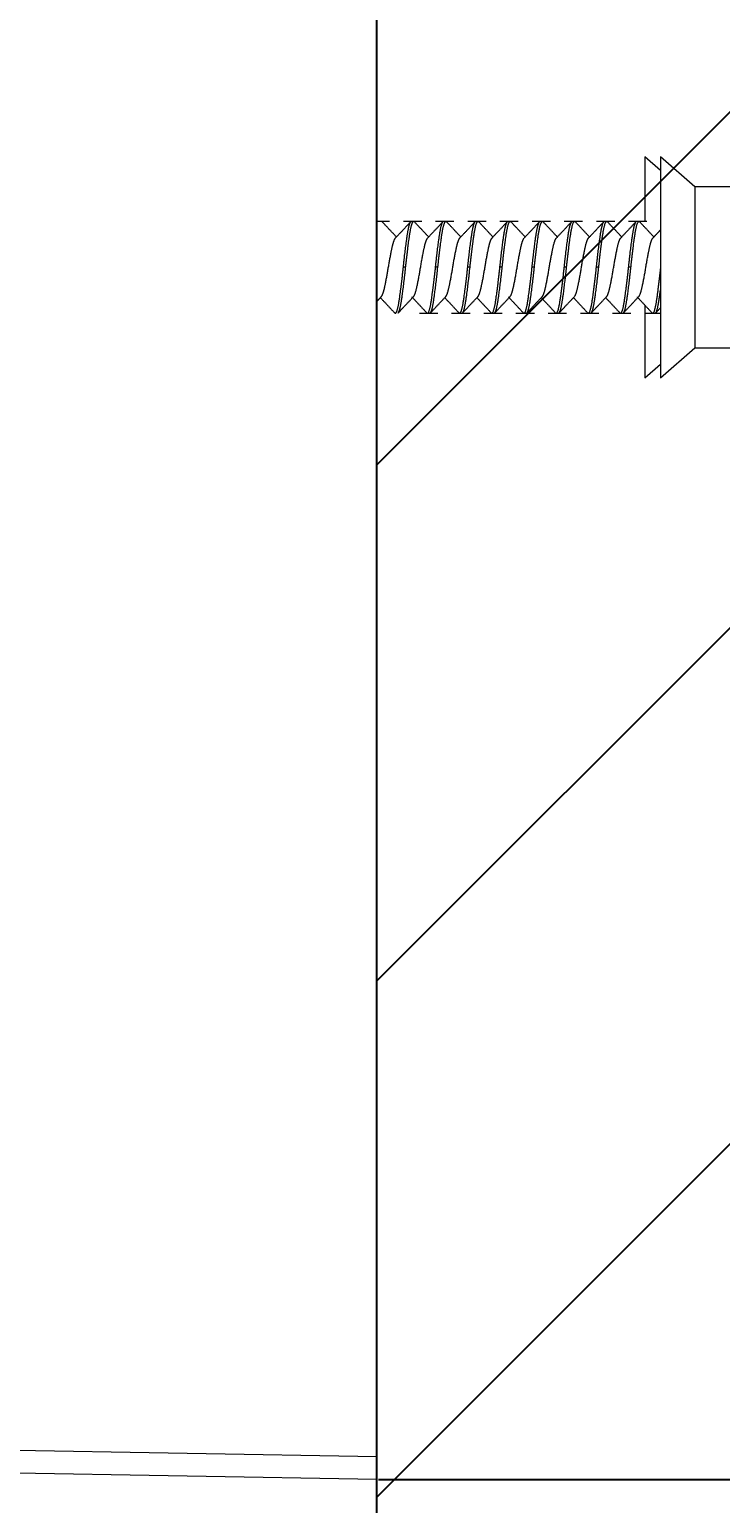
# Model space of a CAD drawing. Header units: millimetres. Extents: x 2433 to 4809, y -10272 to -6912.
# Drawn here: x 4373.2 to 4403.3, y -9575.2 to -9511.1 of the extents above; entities that cross this region are included whole.
import ezdxf

# ---------------------------------------------------------------- set-up
doc = ezdxf.new("R2010")
doc.units = ezdxf.units.MM
doc.layers.add('DIM', color=3, linetype='Continuous', lineweight=13)
doc.layers.add('hatch', color=2, linetype='Continuous')
doc.styles.add('ARIAL', font='arial.ttf')
doc.dimstyles.get("Standard").update_dxf_attribs({"dimtxt": 15, "dimasz": 15, "dimexe": 0.18, "dimexo": 0.0625, "dimgap": 4, "dimtad": 0, "dimtih": 1, "dimtoh": 1, "dimdec": 1, "dimdsep": 46, "dimtxsty": 'ARIAL', "dimcen": 0, "dimclrd": 3, "dimclre": 3, "dimclrt": 3, "dimadec": 0, "dimazin": 0, "dimtfac": 1, "dimtdec": 1, "dimtofl": 0, "dimtmove": 0, "dimatfit": 3, "dimfxl": 1, "dimtolj": 1, "dimtzin": 0, "dimarcsym": 0})

# ---------------------------------------------------------------- blocks, each defined once
blk = doc.blocks.new('*D52')
at = {"layer": 'Defpoints', "color": 0, "transparency": 16777216}
for p in [(4571.19, -9105.467), (4571.19, -9105.467), (4388.361, -9574.132)]:
    blk.add_point(p, dxfattribs=at)
at = {"layer": 'DIM', "color": 3, "lineweight": -2, "transparency": 16777216}
for p, q in [((4571.252, -9105.467), (4571.37, -9105.467)), ((4571.19, -9123.467), (4571.19, -9325.61)), ((4571.19, -9556.132), (4571.19, -9353.99)), ((4388.424, -9574.132), (4571.37, -9574.132))]:
    blk.add_line(p, q, dxfattribs=at)
at = {"layer": 'DIM', "color": 3, "transparency": 16777216}
for points in [[(4568.19, -9123.467), (4574.19, -9123.467), (4571.19, -9105.467)], [(4568.19, -9556.132), (4574.19, -9556.132), (4571.19, -9574.132)]]:
    blk.add_solid(points, dxfattribs=at)
at = {"layer": 'DIM', "color": 3, "transparency": 16777216, "insert": (4571.19, -9339.8), "char_height": 18, "attachment_point": 5, "style": 'ARIAL'}
blk.add_mtext('\\A1;468.7', dxfattribs=at)

msp = doc.modelspace()

# ---------------------------------------------------------------- hatches: boundary and pattern name
at = {"layer": 'hatch'}
h = msp.add_hatch(dxfattribs=at)
h.set_pattern_fill('ANSI31', color=256, scale=5)
h.set_pattern_definition([(45, (-10748.396, -4416.275), (-11.22532, 11.22532), [])])
h.paths.add_polyline_path([(4388.361, -9950.155), (4438.361, -9950.155), (4438.361, -7879.589), (4388.361, -7879.589)])

# ---------------------------------------------------------------- linework, layer by layer
msp.add_line((4388.361, -9950.155), (4388.361, -7808.174))
at = {"linetype": 'Continuous', "lineweight": 18, "extrusion": (-1, -2.22045e-16, 0)}
for p, q in [((4388.361, -9545.263), (4388.361, -9230.506)), ((4388.361, -9566.273), (4388.361, -9251.516)), ((4400.018, -9516.603), (4400.018, -9519.403)), ((4400.698, -9517.192), (4400.018, -9516.603)), ((4400.698, -9516.603), (4400.698, -9521.403)), ((4402.198, -9517.903), (4400.698, -9516.603)), ((4407.198, -9517.903), (4402.198, -9517.903)), ((4402.198, -9517.903), (4402.198, -9521.403)), ((4388.361, -9523.403), (4388.361, -9519.403)), ((4388.911, -9519.403), (4388.361, -9519.403)), ((4390.311, -9519.403), (4389.511, -9519.403)), ((4391.711, -9519.403), (4390.911, -9519.403)), ((4393.111, -9519.403), (4392.311, -9519.403)), ((4394.511, -9519.403), (4393.711, -9519.403)), ((4395.911, -9519.403), (4395.111, -9519.403)), ((4397.311, -9519.403), (4396.511, -9519.403)), ((4398.711, -9519.403), (4397.911, -9519.403)), ((4400.111, -9519.403), (4399.311, -9519.403)), ((4400.698, -9521.403), (4400.698, -9526.203)), ((4402.198, -9521.403), (4402.198, -9524.903)), ((4400.018, -9523.06), (4400.018, -9526.203)), ((4390.211, -9523.403), (4391.011, -9523.403)), ((4391.611, -9523.403), (4392.411, -9523.403)), ((4393.011, -9523.403), (4393.811, -9523.403)), ((4394.411, -9523.403), (4395.211, -9523.403)), ((4395.811, -9523.403), (4396.611, -9523.403)), ((4397.211, -9523.403), (4398.011, -9523.403)), ((4398.611, -9523.403), (4399.411, -9523.403)), ((4400.011, -9523.403), (4400.698, -9523.403)), ((4400.698, -9526.203), (4402.198, -9524.903)), ((4402.198, -9524.903), (4407.198, -9524.903)), ((4400.018, -9526.203), (4400.698, -9525.614)), ((4388.361, -9573.133), (4388.361, -9545.263)), ((4388.361, -9594.143), (4388.361, -9566.273)), ((4388.361, -9574.132), (4278.838, -9572.221)), ((4388.361, -9574.132), (4388.361, -9573.133))]:
    msp.add_line(p, q, dxfattribs=at)
at = {"linetype": 'Continuous', "lineweight": 13, "extrusion": (-1, -2.22045e-16, 0)}
for p, q in [((4389.611, -9521.403), (4389.511, -9521.403)), ((4391.011, -9521.403), (4390.911, -9521.403)), ((4392.411, -9521.403), (4392.311, -9521.403)), ((4393.811, -9521.403), (4393.711, -9521.403)), ((4395.211, -9521.403), (4395.111, -9521.403)), ((4396.611, -9521.403), (4396.511, -9521.403)), ((4398.011, -9521.403), (4397.911, -9521.403)), ((4399.411, -9521.403), (4399.311, -9521.403)), ((4278.838, -9571.221), (4388.361, -9573.133))]:
    msp.add_line(p, q, dxfattribs=at)
at = {"linetype": 'Continuous', "lineweight": 18}
for points in [[(4389.211, -9520.082), (4388.9, -9519.752), (4388.59, -9519.42)], [(4389.833, -9519.42), (4389.502, -9519.774), (4389.17, -9520.126)], [(4390.611, -9520.082), (4390.298, -9519.75), (4389.987, -9519.417)], [(4391.239, -9519.414), (4390.907, -9519.769), (4390.573, -9520.122)], [(4392.011, -9520.082), (4391.697, -9519.748), (4391.384, -9519.414)], [(4392.632, -9519.421), (4392.301, -9519.775), (4391.969, -9520.127)], [(4393.411, -9520.082), (4393.1, -9519.752), (4392.789, -9519.419)], [(4394.039, -9519.413), (4393.708, -9519.768), (4393.375, -9520.121)], [(4394.811, -9520.082), (4394.499, -9519.751), (4394.188, -9519.418)], [(4395.433, -9519.42), (4395.102, -9519.775), (4394.769, -9520.127)], [(4396.211, -9520.082), (4395.897, -9519.748), (4395.584, -9519.414)], [(4396.839, -9519.413), (4396.508, -9519.768), (4396.175, -9520.121)], [(4397.611, -9520.082), (4397.299, -9519.751), (4396.987, -9519.417)], [(4398.234, -9519.418), (4397.903, -9519.773), (4397.57, -9520.126)], [(4399.011, -9520.082), (4398.699, -9519.752), (4398.389, -9519.419)], [(4399.638, -9519.414), (4399.307, -9519.768), (4398.975, -9520.121)], [(4400.411, -9520.082), (4400.097, -9519.749), (4399.785, -9519.415)], [(4400.698, -9519.778), (4400.534, -9519.952), (4400.37, -9520.126)], [(4388.361, -9522.883), (4388.456, -9522.782), (4388.552, -9522.681)], [(4388.511, -9522.723), (4388.826, -9523.057), (4389.139, -9523.392)], [(4389.284, -9523.392), (4389.615, -9523.038), (4389.948, -9522.685)], [(4389.911, -9522.723), (4390.224, -9523.055), (4390.535, -9523.388)], [(4390.69, -9523.386), (4391.02, -9523.032), (4391.352, -9522.68)], [(4391.311, -9522.723), (4391.625, -9523.056), (4391.937, -9523.39)], [(4392.087, -9523.388), (4392.419, -9523.033), (4392.752, -9522.68)], [(4392.711, -9522.723), (4393.024, -9523.055), (4393.336, -9523.389)], [(4393.484, -9523.392), (4393.815, -9523.038), (4394.148, -9522.684)], [(4394.111, -9522.723), (4394.424, -9523.055), (4394.735, -9523.388)], [(4394.888, -9523.387), (4395.219, -9523.034), (4395.55, -9522.682)], [(4395.511, -9522.723), (4395.825, -9523.056), (4396.137, -9523.39)], [(4396.288, -9523.387), (4396.619, -9523.033), (4396.952, -9522.68)], [(4396.911, -9522.723), (4397.223, -9523.054), (4397.533, -9523.386)], [(4397.684, -9523.391), (4398.016, -9523.037), (4398.35, -9522.683)], [(4398.311, -9522.723), (4398.626, -9523.057), (4398.938, -9523.391)], [(4399.086, -9523.39), (4399.416, -9523.036), (4399.748, -9522.684)], [(4399.711, -9522.723), (4400.023, -9523.053), (4400.333, -9523.385)], [(4400.49, -9523.386), (4400.594, -9523.274), (4400.698, -9523.163)]]:
    msp.add_open_spline(points, degree=2, dxfattribs=at)
for points, weights, knots in [([(4389.511, -9521.403), (4389.599, -9520.574), (4389.686, -9519.989), (4389.758, -9519.51), (4389.833, -9519.42)], [1, 0.923879532511, 1, 0.936905762166, 0.978405807031], [0, 0, 0, 0.546785, 0.546785, 1, 1, 1]), ([(4389.611, -9521.403), (4389.699, -9520.574), (4389.786, -9519.989), (4389.874, -9519.403), (4389.961, -9519.403), (4389.974, -9519.403), (4389.987, -9519.417)], [1, 0.923879532511, 1, 0.923879532511, 1, 0.988306138301, 0.980205171022], [0, 0, 0, 0.464334, 0.464334, 0.928668, 0.928668, 1, 1, 1]), ([(4390.911, -9521.403), (4390.999, -9520.574), (4391.086, -9519.989), (4391.161, -9519.488), (4391.239, -9519.414)], [1, 0.923879532511, 1, 0.934241363567, 0.982097327995], [0, 0, 0, 0.536516, 0.536516, 1, 1, 1]), ([(4391.011, -9521.403), (4391.099, -9520.574), (4391.186, -9519.989), (4391.274, -9519.403), (4391.361, -9519.403), (4391.372, -9519.403), (4391.384, -9519.414)], [1, 0.923879532511, 1, 0.923879532511, 1, 0.989785720568, 0.982312661935], [0, 0, 0, 0.468563, 0.468563, 0.937126, 0.937126, 1, 1, 1]), ([(4392.311, -9521.403), (4392.399, -9520.574), (4392.486, -9519.989), (4392.558, -9519.511), (4392.632, -9519.421)], [1, 0.923879532511, 1, 0.937048504482, 0.97821856572], [0, 0, 0, 0.547346, 0.547346, 1, 1, 1]), ([(4392.411, -9521.403), (4392.499, -9520.574), (4392.586, -9519.989), (4392.674, -9519.403), (4392.761, -9519.403), (4392.775, -9519.403), (4392.789, -9519.419)], [1, 0.923879532511, 1, 0.923879532511, 1, 0.987311810546, 0.978853499255], [0, 0, 0, 0.461534, 0.461534, 0.923069, 0.923069, 1, 1, 1]), ([(4393.711, -9521.403), (4393.799, -9520.574), (4393.886, -9519.989), (4393.961, -9519.486), (4394.039, -9519.413)], [1, 0.923879532511, 1, 0.933975146727, 0.982486669636], [0, 0, 0, 0.535512, 0.535512, 1, 1, 1]), ([(4393.811, -9521.403), (4393.899, -9520.574), (4393.986, -9519.989), (4394.074, -9519.403), (4394.161, -9519.403), (4394.174, -9519.403), (4394.188, -9519.418)], [1, 0.923879532511, 1, 0.923879532511, 1, 0.987906291345, 0.979655380662], [0, 0, 0, 0.463204, 0.463204, 0.926408, 0.926408, 1, 1, 1]), ([(4395.111, -9521.403), (4395.199, -9520.574), (4395.286, -9519.989), (4395.358, -9519.509), (4395.433, -9519.42)], [1, 0.923879532511, 1, 0.936800972622, 0.978543945557], [0, 0, 0, 0.546373, 0.546373, 1, 1, 1]), ([(4395.211, -9521.403), (4395.299, -9520.574), (4395.386, -9519.989), (4395.474, -9519.403), (4395.561, -9519.403), (4395.572, -9519.403), (4395.584, -9519.414)], [1, 0.923879532511, 1, 0.923879532511, 1, 0.989633321982, 0.982090273841], [0, 0, 0, 0.468124, 0.468124, 0.936247, 0.936247, 1, 1, 1]), ([(4396.511, -9521.403), (4396.599, -9520.574), (4396.686, -9519.989), (4396.761, -9519.486), (4396.839, -9519.413)], [1, 0.923879532511, 1, 0.934017808594, 0.982424026151], [0, 0, 0, 0.535672, 0.535672, 1, 1, 1]), ([(4396.611, -9521.403), (4396.699, -9520.574), (4396.786, -9519.989), (4396.874, -9519.403), (4396.961, -9519.403), (4396.974, -9519.403), (4396.987, -9519.417)], [1, 0.923879532511, 1, 0.923879532511, 1, 0.988196449664, 0.980053512698], [0, 0, 0, 0.464023, 0.464023, 0.928047, 0.928047, 1, 1, 1]), ([(4397.911, -9521.403), (4397.999, -9520.574), (4398.086, -9519.989), (4398.159, -9519.504), (4398.234, -9519.418)], [1, 0.923879532511, 1, 0.936163531801, 0.979396681185], [0, 0, 0, 0.543885, 0.543885, 1, 1, 1]), ([(4398.011, -9521.403), (4398.099, -9520.574), (4398.186, -9519.989), (4398.274, -9519.403), (4398.361, -9519.403), (4398.375, -9519.403), (4398.389, -9519.419)], [1, 0.923879532511, 1, 0.923879532511, 1, 0.987368739607, 0.9789294855], [0, 0, 0, 0.461694, 0.461694, 0.923388, 0.923388, 1, 1, 1]), ([(4399.311, -9521.403), (4399.399, -9520.574), (4399.486, -9519.989), (4399.561, -9519.49), (4399.638, -9519.414)], [1, 0.923879532511, 1, 0.934427118148, 0.981827868126], [0, 0, 0, 0.53722, 0.53722, 1, 1, 1]), ([(4399.411, -9521.403), (4399.499, -9520.574), (4399.586, -9519.989), (4399.674, -9519.403), (4399.761, -9519.403), (4399.773, -9519.403), (4399.785, -9519.415)], [1, 0.923879532511, 1, 0.923879532511, 1, 0.989148006276, 0.9813902071], [0, 0, 0, 0.466731, 0.466731, 0.933461, 0.933461, 1, 1, 1]), ([(4388.54, -9522.691), (4388.615, -9522.633), (4388.686, -9522.322), (4388.774, -9521.941), (4388.861, -9521.403), (4388.949, -9520.864), (4389.036, -9520.484), (4389.101, -9520.204), (4389.169, -9520.127)], [0.978405862908, 0.93690571969, 1, 0.923879532511, 1, 0.923879532511, 1, 0.942890431012, 0.971474052767], [0, 0, 0, 0.231586, 0.231586, 0.510983, 0.510983, 0.790381, 0.790381, 1, 1, 1]), ([(4389.884, -9522.692), (4389.898, -9522.703), (4389.911, -9522.703), (4389.999, -9522.703), (4390.086, -9522.322), (4390.174, -9521.941), (4390.261, -9521.403), (4390.349, -9520.864), (4390.436, -9520.484), (4390.501, -9520.201), (4390.57, -9520.126)], [0.979050668778, 0.987459267614, 1, 0.923879532511, 1, 0.923879532511, 1, 0.923879532511, 1, 0.942424286746, 0.97194637691], [0, 0, 0, 0.042016, 0.042016, 0.297044, 0.297044, 0.552073, 0.552073, 0.807102, 0.807102, 1, 1, 1]), ([(4391.357, -9522.674), (4391.424, -9522.594), (4391.486, -9522.322), (4391.574, -9521.941), (4391.661, -9521.403), (4391.749, -9520.864), (4391.836, -9520.484), (4391.909, -9520.167), (4391.985, -9520.112)], [0.970072397592, 0.944346305833, 1, 0.923879532511, 1, 0.923879532511, 1, 0.935811628185, 0.979876587233], [0, 0, 0, 0.204547, 0.204547, 0.484316, 0.484316, 0.764085, 0.764085, 1, 1, 1]), ([(4392.749, -9522.683), (4392.82, -9522.612), (4392.886, -9522.322), (4392.974, -9521.941), (4393.061, -9521.403), (4393.149, -9520.864), (4393.236, -9520.484), (4393.308, -9520.172), (4393.383, -9520.114)], [0.973442484351, 0.941016187704, 1, 0.923879532511, 1, 0.923879532511, 1, 0.936791562395, 0.978556378799], [0, 0, 0, 0.21493, 0.21493, 0.492303, 0.492303, 0.769676, 0.769676, 1, 1, 1]), ([(4394.084, -9522.692), (4394.098, -9522.703), (4394.111, -9522.703), (4394.199, -9522.703), (4394.286, -9522.322), (4394.374, -9521.941), (4394.461, -9521.403), (4394.549, -9520.864), (4394.636, -9520.484), (4394.699, -9520.209), (4394.767, -9520.13)], [0.978986668102, 0.987411497035, 1, 0.923879532511, 1, 0.923879532511, 1, 0.923879532511, 1, 0.94391817938, 0.970473018986], [0, 0, 0, 0.042381, 0.042381, 0.298651, 0.298651, 0.554922, 0.554922, 0.811192, 0.811192, 1, 1, 1]), ([(4395.546, -9522.686), (4395.618, -9522.619), (4395.686, -9522.322), (4395.774, -9521.941), (4395.861, -9521.403), (4395.949, -9520.864), (4396.036, -9520.484), (4396.102, -9520.197), (4396.172, -9520.124)], [0.975054195693, 0.93959836411, 1, 0.923879532511, 1, 0.923879532511, 1, 0.941644335278, 0.972762204219], [0, 0, 0, 0.222886, 0.222886, 0.503775, 0.503775, 0.784664, 0.784664, 1, 1, 1]), ([(4396.956, -9522.676), (4397.023, -9522.597), (4397.086, -9522.322), (4397.174, -9521.941), (4397.261, -9521.403), (4397.349, -9520.864), (4397.436, -9520.484), (4397.509, -9520.166), (4397.585, -9520.112)], [0.97052701498, 0.943861251558, 1, 0.923879532511, 1, 0.923879532511, 1, 0.93575426384, 0.979955434298], [0, 0, 0, 0.205919, 0.205919, 0.485132, 0.485132, 0.764344, 0.764344, 1, 1, 1]), ([(4398.344, -9522.688), (4398.417, -9522.624), (4398.486, -9522.322), (4398.574, -9521.941), (4398.661, -9521.403), (4398.749, -9520.864), (4398.836, -9520.484), (4398.907, -9520.177), (4398.981, -9520.116)], [0.976101834565, 0.938723142251, 1, 0.923879532511, 1, 0.923879532511, 1, 0.937818860973, 0.977226537103], [0, 0, 0, 0.22226, 0.22226, 0.49836, 0.49836, 0.77446, 0.77446, 1, 1, 1]), ([(4399.686, -9522.694), (4399.699, -9522.703), (4399.711, -9522.703), (4399.799, -9522.703), (4399.886, -9522.322), (4399.974, -9521.941), (4400.061, -9521.403), (4400.149, -9520.864), (4400.236, -9520.484), (4400.299, -9520.209), (4400.367, -9520.13)], [0.980549328751, 0.988553377406, 1, 0.923879532511, 1, 0.923879532511, 1, 0.923879532511, 1, 0.943861060439, 0.970527196543], [0, 0, 0, 0.038678, 0.038678, 0.295888, 0.295888, 0.553098, 0.553098, 0.810307, 0.810307, 1, 1, 1]), ([(4389.139, -9523.392), (4389.15, -9523.403), (4389.161, -9523.403), (4389.249, -9523.403), (4389.336, -9522.817), (4389.424, -9522.231), (4389.511, -9521.403)], [0.982124948693, 0.989657139179, 1, 0.923879532511, 1, 0.923879532511, 1], [0, 0, 0, 0.063616, 0.063616, 0.531808, 0.531808, 1, 1, 1]), ([(4389.284, -9523.392), (4389.361, -9523.318), (4389.436, -9522.817), (4389.524, -9522.231), (4389.611, -9521.403)], [0.982173361476, 0.934189174126, 1, 0.923879532511, 1], [0, 0, 0, 0.463681, 0.463681, 1, 1, 1]), ([(4390.535, -9523.388), (4390.548, -9523.403), (4390.561, -9523.403), (4390.649, -9523.403), (4390.736, -9522.817), (4390.824, -9522.231), (4390.911, -9521.403)], [0.979616719618, 0.987877942307, 1, 0.923879532511, 1, 0.923879532511, 1], [0, 0, 0, 0.073752, 0.073752, 0.536876, 0.536876, 1, 1, 1]), ([(4390.69, -9523.386), (4390.765, -9523.297), (4390.836, -9522.817), (4390.924, -9522.231), (4391.011, -9521.403)], [0.97855032306, 0.936796145303, 1, 0.923879532511, 1], [0, 0, 0, 0.453646, 0.453646, 1, 1, 1]), ([(4391.937, -9523.39), (4391.95, -9523.403), (4391.961, -9523.403), (4392.049, -9523.403), (4392.136, -9522.817), (4392.224, -9522.231), (4392.311, -9521.403)], [0.981193368961, 0.989009982719, 1, 0.923879532511, 1, 0.923879532511, 1], [0, 0, 0, 0.067328, 0.067328, 0.533664, 0.533664, 1, 1, 1]), ([(4392.088, -9523.388), (4392.163, -9523.305), (4392.236, -9522.817), (4392.324, -9522.231), (4392.411, -9521.403)], [0.979870171933, 0.93581630111, 1, 0.923879532511, 1], [0, 0, 0, 0.457461, 0.457461, 1, 1, 1]), ([(4393.336, -9523.389), (4393.349, -9523.403), (4393.361, -9523.403), (4393.449, -9523.403), (4393.536, -9522.817), (4393.624, -9522.231), (4393.711, -9521.403)], [0.980126045295, 0.98824896676, 1, 0.923879532511, 1, 0.923879532511, 1], [0, 0, 0, 0.071656, 0.071656, 0.535828, 0.535828, 1, 1, 1]), ([(4393.484, -9523.392), (4393.561, -9523.318), (4393.636, -9522.817), (4393.724, -9522.231), (4393.811, -9521.403)], [0.982277635622, 0.934117759464, 1, 0.923879532511, 1], [0, 0, 0, 0.463951, 0.463951, 1, 1, 1]), ([(4394.735, -9523.388), (4394.748, -9523.403), (4394.761, -9523.403), (4394.849, -9523.403), (4394.936, -9522.817), (4395.024, -9522.231), (4395.111, -9521.403)], [0.979811799573, 0.988020674321, 1, 0.923879532511, 1, 0.923879532511, 1], [0, 0, 0, 0.072947, 0.072947, 0.536473, 0.536473, 1, 1, 1]), ([(4394.888, -9523.387), (4394.964, -9523.302), (4395.036, -9522.817), (4395.124, -9522.231), (4395.211, -9521.403)], [0.979358260405, 0.936191912776, 1, 0.923879532511, 1], [0, 0, 0, 0.456005, 0.456005, 1, 1, 1]), ([(4396.137, -9523.39), (4396.149, -9523.403), (4396.161, -9523.403), (4396.249, -9523.403), (4396.336, -9522.817), (4396.424, -9522.231), (4396.511, -9521.403)], [0.980903539732, 0.988805462807, 1, 0.923879532511, 1, 0.923879532511, 1], [0, 0, 0, 0.068495, 0.068495, 0.534248, 0.534248, 1, 1, 1]), ([(4396.288, -9523.387), (4396.364, -9523.302), (4396.436, -9522.817), (4396.524, -9522.231), (4396.611, -9521.403)], [0.979435594882, 0.936134818531, 1, 0.923879532511, 1], [0, 0, 0, 0.456227, 0.456227, 1, 1, 1]), ([(4397.533, -9523.386), (4397.548, -9523.403), (4397.561, -9523.403), (4397.649, -9523.403), (4397.736, -9522.817), (4397.824, -9522.231), (4397.911, -9521.403)], [0.978758476062, 0.987240438707, 1, 0.923879532511, 1, 0.923879532511, 1], [0, 0, 0, 0.07733, 0.07733, 0.538665, 0.538665, 1, 1, 1]), ([(4397.684, -9523.391), (4397.762, -9523.316), (4397.836, -9522.817), (4397.924, -9522.231), (4398.011, -9521.403)], [0.981780002179, 0.934460246303, 1, 0.923879532511, 1], [0, 0, 0, 0.462655, 0.462655, 1, 1, 1]), ([(4398.938, -9523.391), (4398.95, -9523.403), (4398.961, -9523.403), (4399.049, -9523.403), (4399.136, -9522.817), (4399.224, -9522.231), (4399.311, -9521.403)], [0.981697447284, 0.989362055696, 1, 0.923879532511, 1, 0.923879532511, 1], [0, 0, 0, 0.065312, 0.065312, 0.532656, 0.532656, 1, 1, 1]), ([(4399.086, -9523.39), (4399.163, -9523.31), (4399.236, -9522.817), (4399.324, -9522.231), (4399.411, -9521.403)], [0.980856555219, 0.935107371476, 1, 0.923879532511, 1], [0, 0, 0, 0.460189, 0.460189, 1, 1, 1]), ([(4400.332, -9523.385), (4400.347, -9523.403), (4400.361, -9523.403), (4400.449, -9523.403), (4400.536, -9522.817), (4400.624, -9522.231), (4400.711, -9521.403)], [0.978293598761, 0.986888327091, 1, 0.923879532511, 1, 0.923879532511, 1], [0, 0, 0, 0.079295, 0.079295, 0.539648, 0.539648, 1, 1, 1]), ([(4400.49, -9523.386), (4400.565, -9523.297), (4400.636, -9522.817), (4400.665, -9522.625), (4400.696, -9522.388)], [0.97858789252, 0.936767726668, 1, 0.973638522162, 0.965535668758], [0, 0, 0, 0.705767, 0.705767, 1, 1, 1])]:
    msp.add_rational_spline(points, weights, degree=2, knots=knots, dxfattribs=at)

# ---------------------------------------------------------------- dimensions: what is measured, and where the dimension line sits
at = {"layer": 'DIM', "color": 3}
dim = msp.add_linear_dim(base=(4571.19, -9105.467), p1=(4388.361, -9574.132), p2=(4571.19, -9105.467), angle=90, dimstyle='Standard', override={"dimtxt": 18, "dimasz": 18, "dimgap": 5}, dxfattribs=at)
dim.commit()
dim.dimension.update_dxf_attribs({"geometry": '*D52', "text_midpoint": (4571.19, -9339.8)})

doc.saveas('drawing.dxf')
